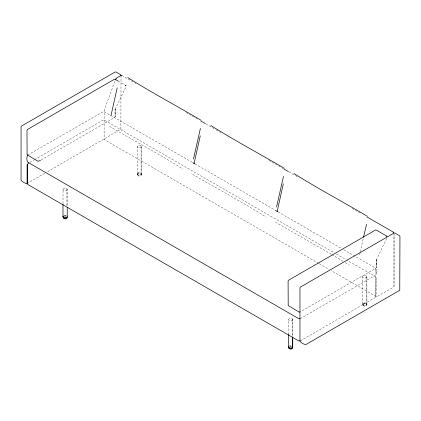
<?xml version="1.0" encoding="UTF-8"?>
<svg xmlns="http://www.w3.org/2000/svg" width="421" height="421" viewBox="0 0 421 421"><rect width="100%" height="100%" fill="white"/><g stroke="black" fill="none" stroke-linecap="round" stroke-linejoin="round"><path stroke-width="0.32" stroke-dasharray="2.1 1.58" d="M318.686 263.372L104.461 139.688L104.129 139.062L104.145 110.618L115.091 80.574M115.101 109.123L115.101 116.838L115.101 109.123L115.101 116.838L114.691 117.475L41.053 159.991M121.037 75.591L120.859 129.236L45.663 172.747M376.211 259.873L376.211 267.588L376.211 259.873L376.211 267.588L375.8 268.224L299.899 312.045M394.014 286.433L394.014 234.26L394.014 286.196L393.603 287.069L377.042 296.626L376.337 296.652L331.216 270.603M63.008 203.632L63.029 189.245C63.776 187.929 65.76 188.04 66.902 188.771L67.223 189.566L67.228 206.548M137.167 173.889L137.209 146.419C137.951 145.103 139.94 145.213 141.082 145.945L141.403 146.74L141.409 174.173L140.351 175.073L138.156 175.052L137.167 173.889L138.22 172.973A2.105 1.216 0 0 1 140.435 173.005L141.372 173.815L141.382 175.004L140.788 175.731L138.925 176.083L137.241 175.168C136.415 172.878 139.704 172.168 141.072 173.378L141.409 174.173M288.506 334.479L288.532 319.439C289.274 318.123 291.264 318.229 292.406 318.965L292.727 319.76L292.732 336.09M362.67 304.083L362.707 276.613C363.455 275.297 365.444 275.402 366.58 276.134L366.901 276.934L366.912 304.367L365.854 305.262L363.66 305.246L362.67 304.083L363.723 303.167A2.105 1.216 0 0 1 365.938 303.199L366.875 304.004L366.886 305.193L366.291 305.925L364.423 306.277L362.744 305.357C361.913 303.067 365.207 302.362 366.575 303.573L366.912 304.367M141.372 173.815L141.114 174.631L139.498 175.236A2.105 1.216 0 0 1 137.735 174.847L137.183 173.984M366.875 304.004L366.612 304.825L365.002 305.425A2.105 1.216 0 0 1 363.239 305.041L362.686 304.178M115.101 109.349L126.158 86.452L125.779 85.437L119.09 81.574M376.211 260.099L386.946 237.949M359.623 254.947L360.171 252.437M360.308 251.811L363.186 238.633M67.223 189.566C66.465 191.023 64.05 190.981 63.066 189.776L63.029 189.245M141.403 146.74C140.646 148.197 138.23 148.155 137.246 146.95L137.209 146.419M292.727 319.76C291.969 321.218 289.553 321.176 288.569 319.965L288.532 319.439M366.901 276.934C366.144 278.392 363.728 278.349 362.749 277.139L362.707 276.613M137.204 174.662L138.704 173.715L140.714 173.984A2.105 1.216 0 0 1 141.382 175.004M362.707 304.851L364.207 303.909L366.212 304.178A2.105 1.216 0 0 1 366.886 305.193M27.681 155.049L103.776 111.418L192.229 162.295M29.959 162.301L33.943 160.001M34.511 159.675L102.824 120.238L104.245 120.074L334.048 252.747M26.923 183.567L45.094 173.073M300.394 318.597L375.537 275.208C376.763 273.329 376.342 269.998 375.537 268.13L343.657 249.721M300.394 340.868L375.806 297.194L375.985 277.413L375.621 276.75L346.578 259.978M289.385 346.051L291.848 346.051M63.945 216.694L65.839 216.562M64.397 215.71L66.344 215.862M290.027 346.736L291.343 346.751M121.811 75.375L136.03 83.584M186.082 112.481L198.596 119.706M205.99 123.974L213.952 128.573M216.226 129.889L220.778 132.515M269.124 160.427L283.344 168.637M289.032 171.921L298.131 177.173M352.167 208.369L360.129 212.968M195.076 163.937L274.776 209.953M278.192 211.926L341.378 248.406M336.326 254.063L346.009 259.652M319.255 263.704L328.938 269.293M331.343 254.231L275.697 222.309M331.901 254.558L343.041 261.315M192.618 174.341C217.047 188.687 242.133 201.938 266.093 217.099M109.539 126.374C133.967 140.719 159.054 153.975 183.009 169.131M345.267 262.678L349.172 265.062M121.101 129.9L121.416 130.189M125.805 85.789L125.395 85.395M104.292 139.335L104.129 139.062M375.621 276.75L375.9 277.192M366.58 276.134L366.591 303.567M292.406 318.965L292.411 336.595M141.082 145.945L141.088 173.373M66.902 188.771L66.907 206.406M64.045 215.799A2.11 1.216 0 0 1 66.26 215.831M289.543 345.994A2.11 1.216 0 0 1 291.048 345.852M375.99 277.665L375.985 296.758L375.99 277.665M375.99 269.098L375.985 274.487L375.99 269.098M125.953 85.652L125.779 85.437L126.116 85.868L125.953 85.652"/><path stroke-width="0.63" d="M27.218 164.653L27.207 183.693L27.681 184.435L298.652 340.873L300.394 340.868M67.228 207.2L67.234 216.999L66.176 217.899L63.976 217.878L62.987 216.715L63.008 204.29M288.506 334.479L288.49 346.909L289.48 348.072L291.674 348.088L292.732 347.193L292.732 336.742M67.192 216.641L66.934 217.457L65.323 218.062A2.105 1.216 0 0 1 63.56 217.673L63.008 216.815L63.355 216.178M117.175 87.878L110.949 115.77M200.254 135.846L194.028 163.732M283.333 183.809L277.107 211.7M193.465 159.017L200.407 128.452M276.544 206.979L283.486 176.42M363.46 237.381L366.565 224.382M288.595 346.704L289.059 347.867A2.105 1.216 0 0 0 290.822 348.251L292.085 347.909L292.669 347.299L292.411 337.253M115.317 79.958L116.201 78.232M63.397 216.999L63.066 217.994L64.745 218.909L66.16 218.762L67.207 217.831A2.105 1.216 0 0 0 67.171 217.457M62.987 216.715L63.46 216.099M27.681 155.049C26.57 156.849 26.57 160.364 27.681 162.164L298.652 318.602L300.078 318.765M116.122 78.285L121.116 75.396L121.811 75.375M28.823 162.959L27.207 164.348L27.212 183.393M40.49 160.317L38.079 161.322L27.091 154.823L26.986 130.221L27.328 129.552L114.238 79.359L115.191 79.322L118.533 81.253M393.888 233.113L300.305 287.154L299.962 287.822L299.962 341.205C301.068 342.805 303.894 344.431 305.83 344.594L399.766 290.264L399.95 236.381L399.482 235.686L394.793 232.981L394.093 232.997M26.923 183.567C24.981 183.403 22.16 181.777 21.05 180.177L21.05 126.795L21.392 126.126L115.18 71.97L115.886 71.954L120.569 74.659L121.037 75.591M299.899 312.045L299.189 312.072L288.196 305.572L288.09 280.97L288.438 280.297L375.516 230.029L376.295 230.071L386.888 236.186M200.87 121.022L205.422 123.648M283.912 168.963L288.464 171.589M366.954 216.91L393.682 232.339M192.802 162.622L194.507 163.611M275.345 210.284L277.623 211.595M367.301 216.268C342.931 201.87 317.892 188.571 293.921 173.484M284.222 168.3C259.852 153.902 234.813 140.609 210.842 125.521M201.143 120.332C176.773 105.939 151.734 92.641 127.763 77.553M393.209 232.329L393.467 232.65M386.915 236.539L386.504 236.139M292.411 346.394L292.732 347.193M288.527 347.678L288.895 348.614L290.248 349.104L291.664 348.951L292.706 348.02A2.105 1.216 0 0 0 292.442 347.299"/></g></svg>
